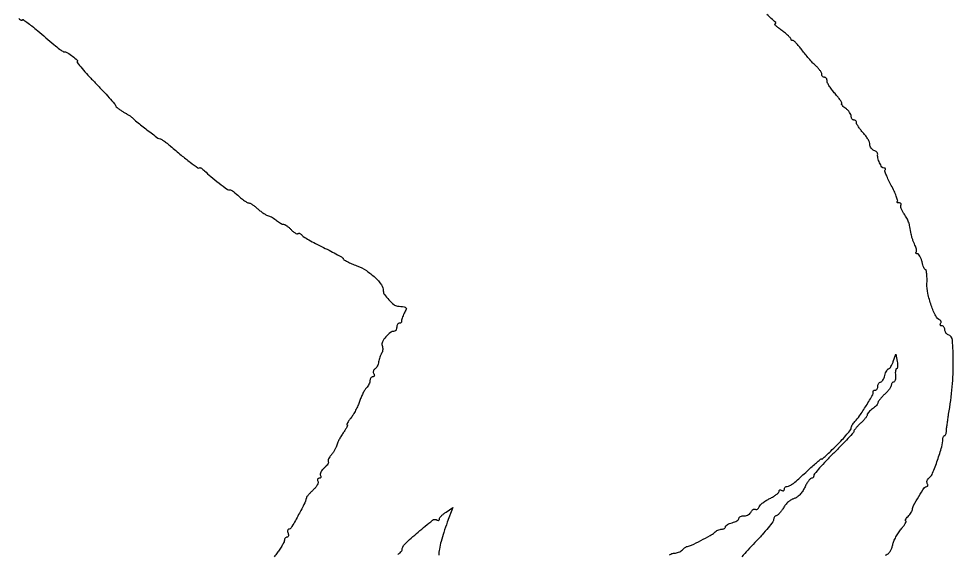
# Model space of a CAD drawing. Extents: x 0 to 572, y 0 to 802.
# Drawn here: x 222.6 to 572.2, y 200.6 to 400.9 of the extents above; entities that cross this region are included whole.
import ezdxf

# ---------------------------------------------------------------- set-up
doc = ezdxf.new("R2010")
doc.units = 0

msp = doc.modelspace()

# ---------------------------------------------------------------- linework, layer by layer
for points in [[(546.83271, 200.202361, -0.110979), (547.470493, 200.627051, 0.123815), (548.056346, 201.038946, 0.044699), (548.654105, 201.872193, 0.040966), (549.172535, 202.94249, 0.038264), (549.52361, 204.107495, -0.045651), (549.948931, 205.447047, -0.022644), (550.715325, 207.058376, -0.022264), (551.667414, 208.669406, -0.030315), (552.67361, 210.023955, 0.013785), (553.582421, 211.166516, 0.027566), (554.22367, 212.125787, 0.037596), (554.561917, 212.810247, 0.531662), (554.433906, 213, -0.419153), (554.287445, 213.148947, -0.108071), (554.37376, 213.514063, -0.049987), (554.717183, 214.07756, -0.022087), (555.273753, 214.75, 0.019564), (555.881693, 215.477006, 0.022788), (556.39891, 216.214278, 0.022564), (556.774793, 216.869157, 0.112175), (556.880116, 217.277329, -0.118751), (557.308587, 218.853028, -0.01234), (559.251687, 222.195524, -0.008463), (561.386956, 225.540182, -0.251533), (562.243158, 226, 0.154855), (562.520477, 226.087999, 0.19146), (562.667412, 226.313295, 0.128809), (562.647874, 226.657908, 0.060255), (562.458879, 227.066535, -0.142492), (562.321059, 227.563554, -0.08657), (562.434247, 228.167418, -0.074039), (562.776005, 228.784458, -0.062455), (563.300647, 229.316535, 0.132618), (564.467094, 230.885111, 0.010544), (566.280703, 235.783008, 0.014124), (567.843186, 240.74095, 0.063009), (568.301645, 243.75, -0.047437), (568.3594, 244.22838, -0.066355), (568.50587, 244.632812, -0.085248), (568.713482, 244.905874, -0.189895), (568.952381, 245, 0.239916), (569.194588, 245.123317, 0.064335), (569.408278, 245.514062, 0.050435), (569.56554, 246.079728, 0.03352), (569.635071, 246.75, -0.019166), (569.706623, 247.706365, -0.004443), (569.902795, 249.307813, -0.004579), (570.162108, 251.148828, -0.004468), (570.457102, 253, 0.019071), (571.782757, 263.233424, 0.023933), (572.192256, 272.788792, 0.018758), (571.858087, 280.639451, 0.288729), (570.307694, 282.712168, -0.084269), (569.807789, 283.008134, -0.066103), (569.384135, 283.475768, -0.066201), (569.09775, 284.036956, -0.08512), (569, 284.606989, 0.074425), (568.920332, 285.139243, 0.088446), (568.688914, 285.590803, 0.100652), (568.344841, 285.892668, 0.130616), (567.940983, 286, -0.096615), (567.580506, 286.070312, -0.174358), (567.359094, 286.268661, -0.171257), (567.312451, 286.565579, -0.092807), (567.447214, 286.91459, 0.076253), (567.60623, 287.289274, 0.100528), (567.624277, 287.659046, 0.117246), (567.500132, 287.965374, 0.134521), (567.256231, 288.16459, -0.173834), (565.624057, 289.721143, -0.030843), (563.940212, 293.66839, -0.033895), (562.683025, 298.144961, -0.059231), (562.346065, 301.977389, 0.012522), (562.35682, 303.903834, 0.020757), (562.257809, 305.525834, 0.016051), (562.087582, 306.783129, 0.366661), (561.829455, 307.001096, -0.26432), (561.530951, 307.170105, -0.030387), (561.162328, 307.881572, -0.03026), (560.801139, 308.850612, -0.020021), (560.5, 310, 0.03255), (560.168094, 311.148696, 0.045219), (559.715276, 312.11875, 0.053548), (559.217278, 312.795914, 0.210452), (558.753878, 313, -0.059622), (558.381069, 313.044614, -0.178733), (558.171533, 313.185498, -0.250508), (558.143762, 313.391171, -0.107587), (558.29815, 313.631483, 0.18543), (558.467427, 314.011866, 0.054124), (558.430845, 314.662853, 0.046351), (558.224958, 315.446534, 0.035477), (557.863117, 316.255768, -0.024996), (557.429671, 317.173092, -0.015521), (557.009659, 318.287614, -0.015563), (556.662759, 319.416108, -0.026994), (556.455389, 320.374285, 0.010034), (555.959816, 323.109671, 0.035707), (555.483954, 324.824559, 0.044553), (554.827396, 326.25197, 0.022718), (553.768762, 327.919751, -0.028708), (553.161427, 328.902355, -0.037649), (552.73044, 329.864997, -0.041432), (552.510145, 330.683638, -0.185492), (552.60072, 331.162968, 0.127633), (552.699018, 331.481101, 0.189242), (552.606028, 331.754122, 0.146881), (552.323131, 331.93817, 0.071399), (551.89235, 332, -0.048244), (551.462623, 332.04156, -0.143986), (551.203032, 332.176321, -0.26052), (551.142976, 332.373078, -0.143966), (551.266907, 332.60024, 0.280434), (551.380229, 333.066188, 0.014651), (550.848602, 334.580894, 0.019628), (550.055425, 336.42551, 0.012645), (549, 338.5, -0.012645), (547.944575, 340.57449, -0.019628), (547.151398, 342.419106, -0.014651), (546.619771, 343.933812, -0.280434), (546.733093, 344.39976, 0.110499), (546.877919, 344.628067, 0.252222), (546.848565, 344.823679, 0.175363), (546.644229, 344.957703, 0.058395), (546.283298, 345, -0.252639), (545.500982, 345.422237, -0.039263), (544.624258, 347.017701, -0.042128), (543.976696, 348.84965, -0.101699), (543.901124, 350.277826, 0.170592), (543.836388, 350.617924, 0.068118), (543.540707, 350.997294, 0.056799), (543.078114, 351.355752, 0.044869), (542.509275, 351.634814, -0.086446), (541.932301, 351.979784, -0.06634), (541.44335, 352.529485, -0.065939), (541.112833, 353.191916, -0.082969), (541, 353.867207, 0.100639), (540.833946, 354.683855, 0.030129), (540.265625, 355.826791, 0.028868), (539.456805, 357.062924, 0.027644), (538.5, 358.216574, -0.017758), (537.54282, 359.325339, -0.021849), (536.734375, 360.427292, -0.020931), (536.145354, 361.393625, -0.127065), (536, 361.956356, 0.094758), (535.923819, 362.354719, 0.096836), (535.70625, 362.69343, 0.098886), (535.381577, 362.920167, 0.10349), (535, 363, -0.142884), (534.618659, 363.111246, -0.099624), (534.29375, 363.423968, -0.084255), (534.074848, 363.891607, -0.067526), (534, 364.443296, 0.107141), (533.858431, 365.096383, 0.046327), (533.414369, 365.872816, 0.042993), (532.769104, 366.641953, 0.04398), (532.006361, 367.282991, -0.025321), (531.275731, 367.851964, -0.043034), (530.735481, 368.406324, -0.056477), (530.434631, 368.871932, -0.322044), (530.479536, 369.146203, 0.337569), (530.524844, 369.481575, 0.018954), (529.935853, 370.432108, 0.022832), (529.079273, 371.586685, 0.014049), (527.973175, 372.868227, -0.020157), (526.834982, 374.219983, -0.02372), (525.87337, 375.589714, -0.023562), (525.181246, 376.805432, -0.118154), (525, 377.561718, 0.067772), (524.925138, 378.111482, 0.084418), (524.70625, 378.577505, 0.099681), (524.38134, 378.889138, 0.142411), (524, 379, -0.112603), (523.618528, 379.087013, -0.100192), (523.29375, 379.33301, -0.094257), (523.075849, 379.70078, -0.086949), (523, 380.133651, 0.127405), (522.851658, 380.706365, 0.029323), (522.312445, 381.555969, 0.028456), (521.555341, 382.490216, 0.024438), (520.659386, 383.383651, -0.020646), (519.568677, 384.454925, -0.008831), (518.197335, 385.970619, -0.00872), (516.790431, 387.639808, -0.011355), (515.564756, 389.218457, 0.013287), (514.461882, 390.627668, 0.020418), (513.427218, 391.780445, 0.015792), (512.536981, 392.638395, 0.270605), (512.15537, 392.718457, -0.104656), (511.905539, 392.690055, -0.137628), (511.692515, 392.772408, -0.13476), (511.550418, 392.955325, -0.098454), (511.5, 393.208891, 0.192147), (511.342066, 393.604688, 0.01377), (510.488243, 394.455996, 0.017775), (509.37523, 395.433835, 0.012416), (508.05572, 396.458891, -0.012153), (506.797413, 397.435341, -0.026789), (505.89737, 398.253549, -0.048263), (505.443609, 398.811275, -0.598519), (505.544791, 399, 0.679023), (505.750071, 399.517286, 0.010371), (502.470003, 402.481262, 0.009282)], [(222.614335, 401.000123, 0.038609), (223.339063, 400.501844, 0.072799), (223.82402, 400.308262, 0.484674), (224, 400.44716, -0.595129), (224.226841, 400.570241, -0.010201), (225.686532, 399.578189, -0.014), (227.538338, 398.184056, -0.007573), (229.741384, 396.371474, 0.000565), (235.81635, 391.228753, 0.00901), (237.908452, 389.52538, 0.024578), (239.066677, 388.705193, 0.140118), (239.78242, 388.492697, -0.138796), (240.91894, 388.158482, -0.023729), (242.78484, 386.856355, -0.019223), (244.497735, 385.427677, -0.429463), (244.512795, 384.846129, 0.3862), (244.494909, 384.476046, 0.003996), (246.301753, 382.316936, 0.010046), (248.530737, 379.800468, 0.00605), (251.269157, 376.902403, -0.004039), (254.06216, 373.970283, -0.005927), (256.466464, 371.343317, -0.003018), (258.459062, 369.086412, -0.102509), (258.808167, 368.46658, 0.119843), (259.092449, 367.999959, 0.024239), (259.816536, 367.343308, 0.024295), (260.755058, 366.645197, 0.020648), (261.808167, 366, -0.006631), (262.875489, 365.386556, -0.008108), (263.856149, 364.783789, -0.006933), (264.663041, 364.253747, -0.055836), (265, 363.966091, 0.036112), (266.810556, 362.292893, 0.005859), (270.59129, 359.34602, 0.002226), (274.683063, 356.261745, 0.161754), (275.470977, 356, -0.141581), (275.921992, 355.869677, -0.011917), (276.941724, 355.192188, -0.01509), (278.134497, 354.303322, -0.011087), (279.403531, 353.25, 0.006565), (283.393993, 349.876426, 0.011487), (286.797041, 347.203969, 0.005421), (289.656142, 345.111001, 0.348863), (290.233771, 345.140057, -0.27875), (290.486236, 345.185446, -0.04306), (290.963809, 344.953642, -0.037586), (291.53946, 344.548659, -0.024158), (292.144547, 344, 0.021944), (294.489047, 341.855158, 0.01174), (297.557886, 339.405861, 0.004872), (300.675617, 337.082787, 0.218419), (301.448057, 336.925771, -0.152826), (301.779253, 336.901297, -0.032475), (302.308253, 336.650963, -0.031155), (302.907971, 336.267229, -0.025246), (303.50101, 335.785714, 0.005628), (305.617655, 333.924746, 0.020557), (307.019741, 332.816577, 0.030957), (308.024233, 332.178609, 0.126657), (308.718012, 332, -0.13257), (309.16784, 331.878599, -0.016784), (310.02694, 331.339063, -0.018738), (311.020885, 330.611606, -0.014565), (312.04713, 329.75, 0.019219), (313.121873, 328.864592, 0.019221), (314.261389, 328.064366, 0.019461), (315.30754, 327.44453, 0.068842), (316.036911, 327.171245, -0.051628), (316.709795, 326.945124, -0.023682), (317.533973, 326.521571, -0.023155), (318.367067, 325.989498, -0.029578), (319.078741, 325.421245, 0.028816), (319.757828, 324.877316, 0.029172), (320.492256, 324.417491, 0.030495), (321.176075, 324.095486, 0.095065), (321.673753, 324, -0.123405), (322.181715, 323.872691, -0.030682), (322.916906, 323.419427, -0.029494), (323.71928, 322.780083, -0.025872), (324.478659, 322.023581, 0.032606), (325.221899, 321.302822, 0.04602), (325.976076, 320.772475, 0.055148), (326.635476, 320.485315, 0.216833), (327.064549, 320.539893, -0.130583), (327.418509, 320.647016, -0.100653), (327.817949, 320.579908, -0.088457), (328.202212, 320.347719, -0.074445), (328.509768, 319.984194, 0.11769), (329.07678, 319.419988, 0.007185), (331.147352, 318.194965, 0.010385), (333.688894, 316.809463, 0.007481), (336.578867, 315.365464, -0.006935), (339.423453, 313.948018, -0.010929), (341.820042, 312.644941, -0.005153), (343.788638, 311.491053, -0.263432), (344, 311.117722, 0.268678), (344.200188, 310.772071, 0.01109), (345.506648, 310.060551, 0.016677), (347.163277, 309.274216, 0.01077), (349.129014, 308.470141, -0.052384), (352.645004, 306.677885, -0.04567), (355.891081, 304.120075, -0.048151), (358.274325, 301.380375, -0.156177), (359, 299.113796, 0.155511), (359.441304, 297.729224, 0.032918), (361.060584, 295.738689, 0.033086), (362.930279, 293.976086, 0.150882), (364.296168, 293.414198, -0.007423), (366.841596, 293.144363, -0.174604), (367.478335, 292.823972, -0.303565), (367.575324, 292.257055, -0.021575), (366.822732, 290.75, 0.019642), (366.360656, 289.833579, 0.023872), (366.003997, 288.940625, 0.023446), (365.779558, 288.175652, 0.129349), (365.787548, 287.75, -0.135841), (365.789263, 287.464615, -0.137301), (365.643842, 287.220312, -0.114349), (365.366141, 287.056379, -0.07654), (365, 287, 0.148195), (364.618646, 286.884432, 0.098894), (364.29375, 286.559375, 0.082425), (364.074694, 286.073457, 0.064853), (364, 285.5, -0.054512), (363.937253, 284.926172, -0.074185), (363.751197, 284.440625, -0.093784), (363.476185, 284.114815, -0.172358), (363.15301, 284, 0.162375), (361.652849, 283.49963, 0.054392), (359.943905, 281.8994, 0.05453), (358.658973, 280.02368, 0.217869), (358.573953, 278.667877, -0.062973), (358.745072, 277.970517, -0.046695), (358.76217, 277.176325, -0.047439), (358.633312, 276.410056, -0.074226), (358.367543, 275.797887, 0.038295), (358.035183, 275.161374, 0.018728), (357.70635, 274.306506, 0.018458), (357.429251, 273.387485, 0.025431), (357.253677, 272.54341, -0.044295), (357.055803, 271.744396, -0.039687), (356.714881, 270.961346, -0.041889), (356.291473, 270.306103, -0.090194), (355.846631, 269.905213, 0.099866), (355.478228, 269.560184, 0.098136), (355.26958, 269.097236, 0.097748), (355.25282, 268.588139, 0.098216), (355.430902, 268.111803, -0.072223), (355.61547, 267.686428, -0.148061), (355.605103, 267.326592, -0.188844), (355.406576, 267.08901, -0.126017), (355.059017, 267, 0.133873), (354.655168, 266.889898, 0.100474), (354.311086, 266.580357, 0.087342), (354.079557, 266.11733, 0.072485), (354, 265.571429, -0.074664), (353.903196, 264.926779, -0.038526), (353.603714, 264.166214, -0.037221), (353.167252, 263.415348, -0.046146), (352.65094, 262.793798, 0.059487), (352.050457, 262.03048, 0.018937), (351.343355, 260.765933, 0.018602), (350.655545, 259.284962, 0.019707), (350.09401, 257.784852, -0.023731), (349.484825, 256.19649, -0.016077), (348.648853, 254.447328, -0.016223), (347.729893, 252.806101, -0.030921), (346.870489, 251.562483, 0.014556), (346.142015, 250.578751, 0.028962), (345.635135, 249.752729, 0.039899), (345.377861, 249.16518, 0.515463), (345.495514, 249, -0.519144), (345.619394, 248.823923, -0.029983), (345.31294, 248.108155, -0.025391), (344.758578, 247.12919, -0.013189), (343.974317, 245.963931, 0.016712), (343.130529, 244.69096, 0.01722), (342.382503, 243.376892, 0.017215), (341.814405, 242.196728, 0.067221), (341.591197, 241.420408, -0.065974), (341.386011, 240.700036, -0.024502), (340.918946, 239.753129, -0.023774), (340.302001, 238.757552, -0.026454), (339.613369, 237.861416, 0.027279), (338.980644, 237.035218, 0.041605), (338.53535, 236.249951, 0.049633), (338.311775, 235.6046, 0.260598), (338.410206, 235.256461, -0.292268), (338.483808, 234.922148, -0.055516), (338.191929, 234.337314, -0.04372), (337.644626, 233.633886, -0.026944), (336.889995, 232.904593, 0.042167), (336.144284, 232.138722, 0.0563), (335.616677, 231.325098, 0.069128), (335.368156, 230.586995, 0.187222), (335.4672, 230.053072, -0.082861), (335.631762, 229.650707, -0.161495), (335.598429, 229.30934, -0.182106), (335.374898, 229.082399, -0.1086), (335, 229, 0.108347), (334.624984, 228.917771, 0.181972), (334.401244, 228.69119, 0.161699), (334.36758, 228.350398, 0.083044), (334.531686, 227.948731, -0.204377), (334.616114, 227.391511, -0.058715), (334.293637, 226.560395, -0.048682), (333.669598, 225.617619, -0.035363), (332.808935, 224.698731, 0.012157), (331.886335, 223.801026, 0.015182), (331.076576, 222.921989, 0.013436), (330.446393, 222.15402, 0.103323), (330.243095, 221.737826, -0.05378), (329.295337, 219.188413, -0.010789), (327.033079, 214.895115, -0.004626), (324.513437, 210.451136, -0.267564), (323.730748, 210, 0.189795), (323.419328, 209.877371, 0.145834), (323.232619, 209.559375, 0.097881), (323.210226, 209.07444, 0.054407), (323.361626, 208.5, -0.055937), (323.511135, 207.925634, -0.100118), (323.483616, 207.440625, -0.147206), (323.289193, 207.122486, -0.184534), (322.968615, 207, 0.118555), (322.599167, 206.911151, 0.100633), (322.284531, 206.66054, 0.092413), (322.073263, 206.285745, 0.082434), (322, 205.844391, -0.11518), (321.848322, 205.194688, -0.016193), (321.194662, 203.97239, -0.017772), (320.308177, 202.555299, -0.014265), (319.258424, 201.094391, 0.007837), (318.214866, 199.680807, 0.011662)], [(466.07851, 200.355216, -0.067789), (466.56867, 200.693198, -0.060433), (467.200948, 200.922264, -0.056776), (467.883333, 201, 0.060708), (468.632045, 201.091242, 0.03908), (469.462917, 201.367187, 0.038933), (470.245732, 201.771353, 0.057807), (470.85, 202.25, -0.023004), (471.379947, 202.733304, -0.024941), (471.938437, 203.152194, -0.025491), (472.449139, 203.460189, -0.099763), (472.8, 203.565979, 0.088496), (474.281283, 203.976749, 0.007587), (477.817262, 205.738405, 0.009033), (481.263774, 207.600942, 0.061103), (482.821429, 208.75, -0.046628), (483.432298, 209.228459, -0.036172), (484.17433, 209.632812, -0.037195), (484.92864, 209.9101, -0.069591), (485.571429, 210, 0.060524), (486.117724, 210.066371, 0.079205), (486.580357, 210.261905, 0.097239), (486.890114, 210.551535, 0.157559), (487, 210.891592, -0.208396), (487.168069, 211.277325, -0.050787), (487.734375, 211.705595, -0.043524), (488.542749, 212.105107, -0.031538), (489.5, 212.410644, 0.034719), (490.457085, 212.722843, 0.046776), (491.265625, 213.141941, 0.05533), (491.827615, 213.598489, 0.196992), (492, 214.019052, -0.196556), (492.15323, 214.39378, -0.086363), (492.596719, 214.711847, -0.066274), (493.253872, 214.92781, -0.046324), (494.031385, 215, 0.067757), (494.850831, 215.111559, 0.062634), (495.634487, 215.438938, 0.066661), (496.265791, 215.922805, 0.104709), (496.63617, 216.494256, -0.064639), (496.92259, 217.024191, -0.09545), (497.306178, 217.385769, -0.122316), (497.723161, 217.524937, -0.159399), (498.111848, 217.430874, 0.1585), (498.500285, 217.33615, 0.122451), (498.916603, 217.473598, 0.095813), (499.299165, 217.832581, 0.065024), (499.584413, 218.359382, -0.106569), (500.028753, 219.039452, -0.029495), (500.992582, 219.886067, -0.02837), (502.225388, 220.738642, -0.02632), (503.57735, 221.469681, 0.022514), (504.888124, 222.165614, 0.030815), (505.994597, 222.914044, 0.031491), (506.796198, 223.616096, 0.19973), (507, 224.105934, -0.11593), (507.079038, 224.442239, -0.185525), (507.29375, 224.639182, -0.155694), (507.617674, 224.660746, -0.077942), (508, 224.5, 0.082592), (508.3821, 224.343488, 0.161196), (508.70625, 224.3746, 0.182303), (508.921712, 224.586039, 0.108972), (509, 224.940983, -0.097415), (509.079502, 225.34517, -0.097548), (509.306148, 225.688914, -0.098317), (509.644485, 225.91909, -0.100685), (510.042206, 226, 0.126256), (511.051155, 226.258898, 0.040112), (512.357748, 227.119698, 0.018518), (514.3943, 228.834227, 0.002469), (518.536991, 232.630045, -0.00554), (520.249281, 234.179726, -0.010039), (521.688991, 235.403322, -0.005492), (522.861717, 236.338867, -0.624578), (523, 236.271349, 0.647035), (523.135747, 236.210367, 0.003145), (524.615625, 237.541801, 0.007445), (526.390069, 239.207589, 0.004171), (528.5, 241.282609, 0.008782), (530.607239, 243.465196, 0.012709), (532.384375, 245.471681, 0.008366), (533.782533, 247.191115, 0.16805), (534, 247.819876, -0.093551), (534.092815, 248.311599, -0.035183), (534.394709, 248.947155, -0.033343), (534.829489, 249.610114, -0.034585), (535.343691, 250.200834, 0.045654), (537.140804, 252.359939, 0.011643), (539.636645, 256.172536, 0.00562), (542.080487, 260.202733, 0.206023), (542.214741, 261.25, -0.135753), (542.212171, 261.53538, -0.137739), (542.35683, 261.779688, -0.114683), (542.63403, 261.943622, -0.076574), (543, 262, 0.148195), (543.381354, 262.115568, 0.098894), (543.70625, 262.440625, 0.082425), (543.925306, 262.926543, 0.064853), (544, 263.5, -0.063559), (544.073198, 264.073502, -0.081496), (544.288153, 264.559375, -0.098464), (544.606849, 264.884473, -0.150892), (544.980948, 265, 0.196992), (545.401511, 265.172385, 0.05533), (545.858059, 265.734375, 0.046776), (546.277157, 266.542915, 0.034719), (546.589356, 267.5, -0.028574), (546.888706, 268.457406, -0.040304), (547.269926, 269.265625, -0.046044), (547.672053, 269.836931, -0.219804), (548.025075, 270, 0.218493), (548.394967, 270.169741, 0.037474), (548.865528, 270.807813, 0.034848), (549.340662, 271.696767, 0.024767), (549.751189, 272.75), (550.669045, 275.5), (551.195851, 272.75, -0.024048), (551.345705, 271.695674, -0.041178), (551.355287, 270.807812, -0.053263), (551.242905, 270.182938, -0.333173), (550.998841, 270, 0.298655), (550.738929, 269.829548, 0.058078), (550.568261, 269.265625, 0.044707), (550.496614, 268.458173, 0.027127), (550.549457, 267.5, -0.034391), (550.588346, 266.542174, -0.055433), (550.47539, 265.734375, -0.076372), (550.240986, 265.183236, -0.259665), (549.911944, 265, 0.123707), (549.564143, 264.912612, 0.100777), (549.267884, 264.666497, 0.090748), (549.068814, 264.298362, 0.078842), (549, 263.864671, -0.130362), (548.845291, 263.28137, -0.027066), (548.265625, 262.382249, -0.026723), (547.45704, 261.38274, -0.022444), (546.5, 260.41242, 0.016466), (545.542647, 259.464706, 0.021436), (544.734375, 258.533165, 0.0197), (544.137545, 257.718721, 0.149349), (544, 257.268508, -0.149708), (543.874184, 256.857723, -0.03205), (543.4125, 256.261001, -0.030808), (542.765644, 255.612558, -0.025131), (542, 255, 0.025131), (541.234356, 254.387442, 0.030808), (540.5875, 253.738999, 0.03205), (540.125816, 253.142277, 0.149708), (540, 252.731492, -0.149349), (539.862455, 252.281279, -0.0197), (539.265625, 251.466835, -0.021436), (538.457353, 250.535294, -0.016466), (537.5, 249.58758, 0.013494), (536.542459, 248.650883, 0.018367), (535.734375, 247.752777, 0.015411), (535.125036, 246.975923, 0.159922), (535, 246.594991, -0.186001), (534.82985, 246.153425, -0.002422), (532.796875, 243.928929, -0.006602), (530.374676, 241.372745, -0.004237), (527.5, 238.467846, 0.006313), (524.625871, 235.539283, 0.009513), (522.203125, 232.909086, 0.004886), (520.234182, 230.644002, 0.178304), (520, 230.008185, -0.086616), (519.932807, 229.623215, -0.09413), (519.73972, 229.296154, -0.100233), (519.451944, 229.077393, -0.113024), (519.113941, 229, 0.212236), (518.676046, 228.805358, 0.026207), (518.001437, 227.974301, 0.027274), (517.27019, 226.845733, 0.019334), (516.570944, 225.50826, -0.039958), (515.755911, 224.094431, -0.041678), (514.73652, 222.849504, -0.045344), (513.648822, 221.913194, -0.093826), (512.634955, 221.444516, 0.080036), (511.636933, 221.015913, 0.038258), (510.51587, 220.178012, 0.03666), (509.453254, 219.102108, 0.04311), (508.621416, 217.936255, -0.022145), (507.888216, 216.81188, -0.029331), (507.119291, 215.862525, -0.029616), (506.41326, 215.174944, -0.180148), (505.943464, 215, 0.144706), (505.58368, 214.893647, 0.099392), (505.277143, 214.594639, 0.083627), (505.070566, 214.147553, 0.066589), (505, 213.620046, -0.163411), (504.718685, 212.78227, -0.008534), (502.94375, 210.518676, -0.012757), (500.681866, 207.874129, -0.008866), (498, 205, 0.005669), (495.317374, 202.161655, 0.008602), (493.05625, 199.628199, 0.00411)], [(364.458259, 200.571106, 0.030795), (365.266068, 201.179155, 0.031596), (365.849344, 201.744716, 0.186531), (366, 202.134501, -0.204459), (366.927145, 204.307037, -0.013837), (372.022785, 208.926351, -0.01185), (377.391811, 213.312975, -0.313425), (379.149248, 213.40776, 0.087749), (379.474106, 213.278562, 0.166608), (379.750092, 213.31372, 0.178391), (379.934035, 213.506928, 0.102297), (380, 213.825973, -0.161431), (380.154867, 214.293141, -0.032142), (380.73227, 214.97248, -0.03098), (381.53844, 215.708778, -0.024543), (382.492833, 216.403347), (384.985666, 218.036714), (382.931905, 212.547547, 0.010412), (381.616062, 208.794329, 0.015165), (380.62675, 205.430663, 0.017366), (379.976577, 202.536694, 0.036575), (379.716731, 200.25, -0.05158)]]:
    msp.add_lwpolyline(points, format="xyb")

doc.saveas('drawing.dxf')
